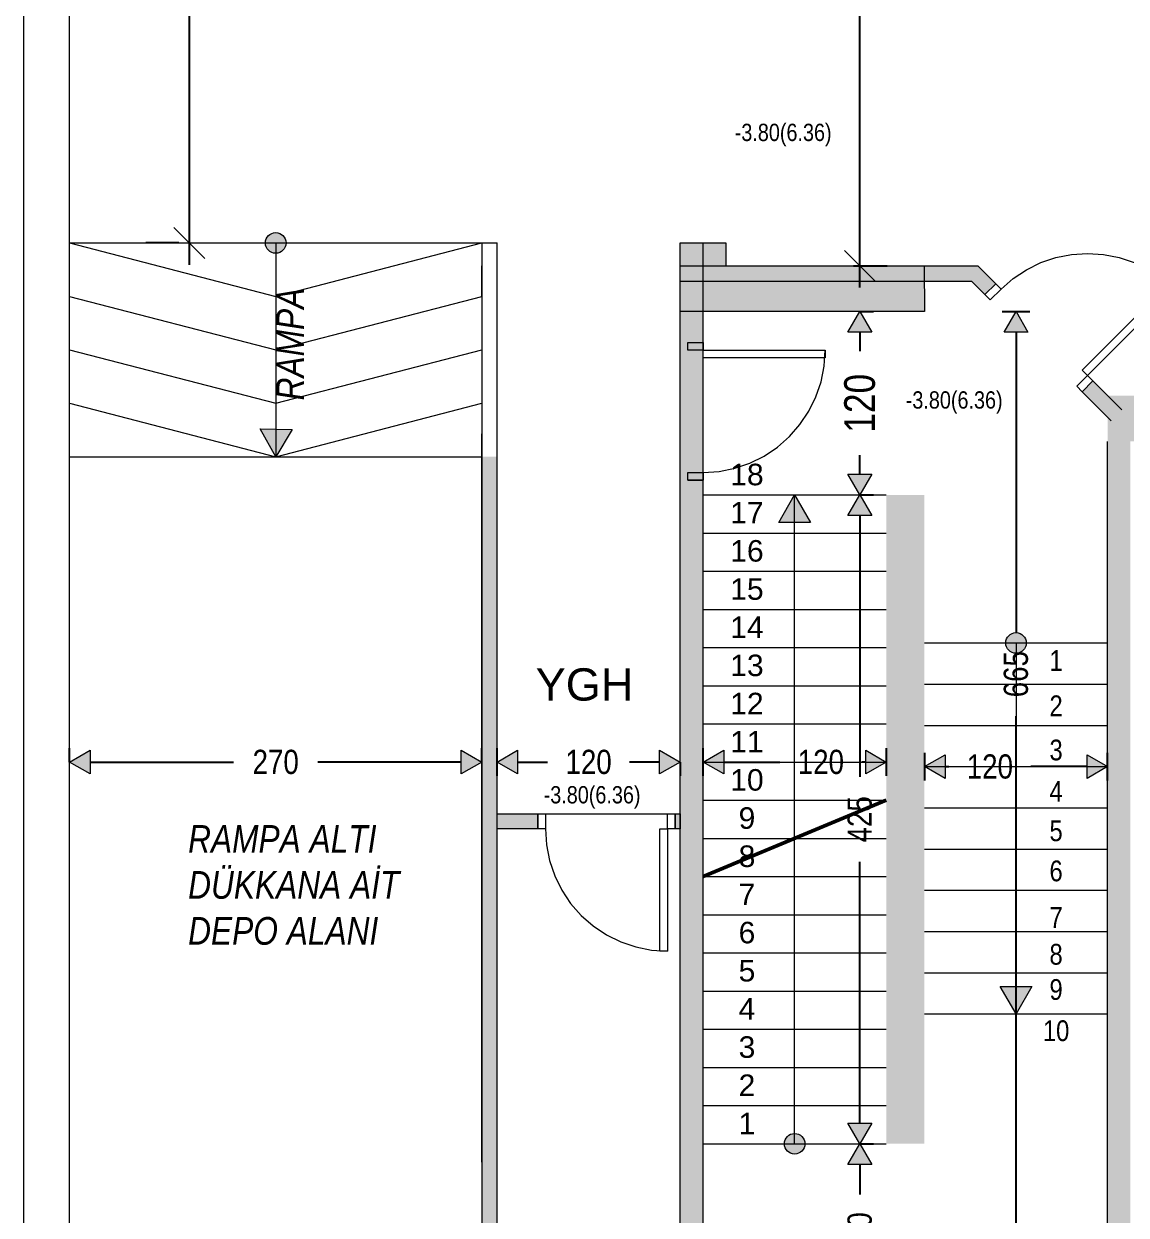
# Model space of a CAD drawing. Header units: millimetres. Extents: x 2975 to 4395, y 1592 to 4704.
# Drawn here: x 2975 to 3697, y 2370 to 3150 of the extents above; entities that cross this region are included whole.
import ezdxf

# ---------------------------------------------------------------- set-up
doc = ezdxf.new("R2010")
doc.units = ezdxf.units.MM
for name, color, linetype, lineweight in [('ALAN', 7, 'Continuous', 5), ('Duvar', 7, 'Continuous', 5), ('Genel', 7, 'Continuous', 5), ('Kapen', 7, 'Continuous', 5), ('Kolon', 7, 'Continuous', 5), ('Yazı', 7, 'Continuous', 5)]:
    doc.layers.add(name, color=color, linetype=linetype, lineweight=lineweight)
doc.layers.add('Cotation', color=1, linetype='Continuous', lineweight=5, true_color=0xff0000)
doc.layers.add('Kotlar', color=7, linetype='Continuous', lineweight=5, true_color=0xdd0806)
doc.styles.add('Arial', font='arial.ttf')
doc.styles.add('Arial Narrow', font='ARIALN.TTF')
doc.styles.add('Arial Narrow (italic)', font='ARIALNI.TTF')
doc.styles.get("Standard").update_dxf_attribs({"font": 'arial.ttf'})
doc.dimstyles.new('AEN', dxfattribs={"dimtxt": 20.137731, "dimasz": 20.203418, "dimexe": 18, "dimexo": 13.5, "dimgap": 4.5, "dimtad": 1, "dimdec": 1, "dimtxsty": 'Arial Narrow', "dimblk": 'VW_SLASH', "dimblk1": 'VW_SLASH', "dimblk2": 'VW_SLASH', "dimcen": 0, "dimdle": 18, "dimazin": 0, "dimtfac": 1, "dimtdec": 1, "dimtix": 1, "dimtmove": 0, "dimatfit": 0, "dimldrblk": 'VW_FILLEDARROW', "dimfxl": 1, "dimfrac": 2, "dimtolj": 1, "dimarcsym": 0})
doc.dimstyles.new('Arch 1', dxfattribs={"dimtxt": 20.137731, "dimasz": 20.203418, "dimexe": 28.575, "dimexo": 14.2875, "dimgap": 0.18, "dimtad": 1, "dimdec": 1, "dimtxsty": 'Arial Narrow', "dimblk": 'VW_SLASH', "dimblk1": 'VW_SLASH', "dimblk2": 'VW_SLASH', "dimcen": 0, "dimdle": 14.2875, "dimazin": 0, "dimtfac": 1, "dimtdec": 1, "dimtix": 1, "dimtmove": 0, "dimatfit": 0, "dimldrblk": 'VW_FILLEDARROW', "dimfxl": 1, "dimfrac": 2, "dimtolj": 1, "dimarcsym": 0})
doc.dimstyles.new('Ölçü 1', dxfattribs={"dimtxt": 20.137731, "dimasz": 13.506152, "dimexe": 9, "dimexo": 14.2875, "dimgap": 0, "dimtad": 0, "dimdec": 1, "dimtxsty": 'Arial Narrow', "dimblk": 'VW_FILLEDARROW-1', "dimblk1": 'VW_FILLEDARROW-1', "dimblk2": 'VW_FILLEDARROW-1', "dimcen": 0, "dimazin": 0, "dimtfac": 1, "dimtdec": 1, "dimtix": 1, "dimtmove": 0, "dimatfit": 0, "dimldrblk": 'VW_FILLEDARROW-2', "dimfxl": 9, "dimfxlon": 1, "dimfrac": 2, "dimtolj": 1, "dimarcsym": 0})

# ---------------------------------------------------------------- blocks, each defined once
blk = doc.blocks.new('Groupe-43-1')
at = {"layer": 'Yazı', "color": 7, "attachment_point": 1, "line_spacing_factor": 0.970891, "style": 'Arial'}
for s, insert, char_height in [('18', (-10732.91, 31.97, 1000), 14.096), ('17', (-10732.91, 6.97, 1000), 14.096), ('16', (-10732.91, -18.03, 1000), 14.096), ('15', (-10732.91, -43.03, 1000), 14.096), ('14', (-10732.91, -68.03, 1000), 14.096), ('13', (-10732.91, -93.03, 1000), 14.096), ('12', (-10732.91, -118.03, 1000), 14.096), ('11', (-10732.91, -143.03, 1000), 14.096), ('10', (-10732.91, -168.03, 1000), 14.096), ('9', (-10727.42, -193.03, 1000), 14.1), ('8', (-10727.42, -218.03, 1000), 14.1), ('7', (-10727.42, -243.03, 1000), 14.1), ('6', (-10727.42, -268.03, 1000), 14.1), ('5', (-10727.42, -293.03, 1000), 14.1), ('4', (-10727.42, -318.03, 1000), 14.1), ('3', (-10727.42, -343.03, 1000), 14.1), ('2', (-10727.42, -368.03, 1000), 14.1), ('1', (-10727.42, -393.03, 1000), 14.1)]:
    blk.add_mtext(s, dxfattribs=dict(at, insert=insert, char_height=char_height))
blk = doc.blocks.new('Groupe-69-1')
at = {"layer": 'Kapen', "color": 7, "lineweight": 5}
blk.add_line((0, -5, -1000), (0, 5, -1000), dxfattribs=at)
blk = doc.blocks.new('Groupe-70-1')
at = {"layer": 'Kapen', "color": 7, "lineweight": 5}
blk.add_line((90, -5, -1000), (90, 5, -1000), dxfattribs=at)
blk = doc.blocks.new('Groupe-71-1')
at = {"layer": 'Kapen', "flags": 128}
blk.add_lwpolyline([(85, 5), (84.32, 15.44), (82.27, 25.71), (78.91, 35.61), (74.28, 45), (68.47, 53.7), (61.57, 61.57), (53.7, 68.47), (45, 74.28), (35.61, 78.91), (25.71, 82.27), (15.44, 84.32), (5, 85)], dxfattribs=at)
for points in [[(5, 5), (5, 85), (10, 85), (10, 5)], [(0, 5), (5, 5), (5, -5), (0, -5)], [(85, 5), (90, 5), (90, -5), (85, -5)]]:
    blk.add_lwpolyline(points, close=True, dxfattribs=at)
at = {"layer": 'Kapen', "color": 7}
for name in ['Groupe-69-1', 'Groupe-70-1']:
    blk.add_blockref(name, (0, 0), dxfattribs=at)
blk = doc.blocks.new('NNA_IfcDoor (2D)-6')
at = {"layer": 'Kapen', "color": 7}
blk.add_blockref('Groupe-71-1', (0, 0), dxfattribs=at)
at = {"layer": 'Kapen', "color": 0, "flags": 1}
for tag in ['IFC_UUID', 'instanceID', 'prm0_name', 'prm0_type', 'prm0_value', 'prm1_name', 'prm1_type', 'prm1_value', 'prm2_name', 'prm2_type', 'prm2_value', 'prm3_name', 'prm3_type', 'prm3_value', 'prm4_name', 'prm4_type', 'prm4_value', 'prm5_name', 'prm5_type', 'prm5_value', 'prm6_name', 'prm6_type', 'prm6_value', 'prm7_name', 'prm7_type', 'prm7_value', 'prm8_name', 'prm8_type', 'prm8_value', 'prm9_name', 'prm9_type', 'prm9_value']:
    blk.add_attdef(tag, (-10566.04, 79.16), '', height=0.018, dxfattribs=at)
blk = doc.blocks.new('VW_FILLEDARROW-1')
at = {"linetype": 'Continuous', "lineweight": 0}
blk.add_hatch(color=0, dxfattribs=at).paths.add_polyline_path([(-1, 0.577), (0, 0), (-1, -0.577)])
at = {"color": 0, "lineweight": 5, "flags": 128}
blk.add_lwpolyline([(-1, 0.577), (0, 0), (-1, -0.577)], close=True, dxfattribs=at)
blk = doc.blocks.new('*D62')
at = {"layer": 'Cotation', "color": 0, "lineweight": -2, "transparency": 16777216}
for p, q in [((3420.22, 2657.54), (3420.22, 2675.54)), ((3540.25, 2675.54), (3540.25, 2657.54)), ((3433.73, 2666.54), (3470.54, 2666.54)), ((3526.74, 2666.54), (3524.23, 2666.54))]:
    blk.add_line(p, q, dxfattribs=at)
at = {"layer": 'Defpoints', "color": 0, "transparency": 16777216}
for p in [(3540.25, 2710.84), (3420.22, 2666.54), (3420.22, 2641.54)]:
    blk.add_point(p, dxfattribs=at)
at = {"layer": 'Cotation', "color": 0, "lineweight": -2, "transparency": 16777216, "xscale": 13.50615234375, "yscale": 13.50615234375, "zscale": 13.50615234375, "rotation": 180}
blk.add_blockref('VW_FILLEDARROW-1', (3420.22, 2666.54), dxfattribs=at)
at = {"layer": 'Cotation', "color": 0, "lineweight": -2, "transparency": 16777216, "xscale": 13.50615234375, "yscale": 13.50615234375, "zscale": 13.50615234375}
blk.add_blockref('VW_FILLEDARROW-1', (3540.25, 2666.54), dxfattribs=at)
at = {"layer": 'Cotation', "color": 0, "transparency": 16777216, "insert": (3497.39, 2666.54), "char_height": 15.858, "attachment_point": 5, "style": 'Arial Narrow'}
blk.add_mtext('\\A1;120', dxfattribs=at)
blk = doc.blocks.new('VW_FILLEDARROW-2')
at = {"linetype": 'Continuous', "lineweight": 0}
blk.add_hatch(color=0, dxfattribs=at).paths.add_polyline_path([(-1, 0.577), (0, 0), (-1, -0.577)])
at = {"color": 0, "lineweight": 5, "flags": 128}
blk.add_lwpolyline([(-1, 0.577), (0, 0), (-1, -0.577)], close=True, dxfattribs=at)
blk = doc.blocks.new('*D63')
at = {"layer": 'Cotation', "color": 0, "lineweight": -2, "transparency": 16777216}
for p, q in [((3522.89, 2416.54), (3531.89, 2416.54)), ((3522.89, 2403.04), (3522.89, 2383.39)), ((3522.89, 2310.05), (3522.89, 2329.7)), ((3522.89, 2296.54), (3531.89, 2296.54))]:
    blk.add_line(p, q, dxfattribs=at)
at = {"layer": 'Defpoints', "color": 0, "transparency": 16777216}
for p in [(3510.22, 2416.54), (3518.96, 2296.54), (3522.89, 2296.54)]:
    blk.add_point(p, dxfattribs=at)
at = {"layer": 'Cotation', "color": 0, "lineweight": -2, "transparency": 16777216, "xscale": 13.50615234375, "yscale": 13.50615234375, "zscale": 13.50615234375}
for p, rotation in [((3522.89, 2416.54), 90), ((3522.89, 2296.54), 270)]:
    blk.add_blockref('VW_FILLEDARROW-1', p, dxfattribs=dict(at, rotation=rotation))
at = {"layer": 'Cotation', "color": 0, "transparency": 16777216, "insert": (3522.89, 2356.54), "char_height": 15.858, "attachment_point": 5, "rotation": 90, "style": 'Arial Narrow'}
blk.add_mtext('\\A1;120', dxfattribs=at)
blk = doc.blocks.new('*D64')
at = {"layer": 'Cotation', "color": 0, "lineweight": -2, "transparency": 16777216}
for p, q in [((3522.89, 2841.54), (3531.89, 2841.54)), ((3522.89, 2828.04), (3522.89, 2656.83)), ((3522.89, 2430.05), (3522.89, 2601.26)), ((3522.89, 2416.54), (3531.89, 2416.54))]:
    blk.add_line(p, q, dxfattribs=at)
at = {"layer": 'Defpoints', "color": 0, "transparency": 16777216}
for p in [(3510.22, 2841.54), (3510.22, 2416.54), (3522.89, 2416.54)]:
    blk.add_point(p, dxfattribs=at)
at = {"layer": 'Cotation', "color": 0, "lineweight": -2, "transparency": 16777216, "xscale": 13.50615234375, "yscale": 13.50615234375, "zscale": 13.50615234375}
for p, rotation in [((3522.89, 2841.54), 90), ((3522.89, 2416.54), 270)]:
    blk.add_blockref('VW_FILLEDARROW-1', p, dxfattribs=dict(at, rotation=rotation))
at = {"layer": 'Cotation', "color": 0, "transparency": 16777216, "insert": (3522.89, 2629.04), "char_height": 15.858, "attachment_point": 5, "rotation": 90, "style": 'Arial Narrow'}
blk.add_mtext('\\A1;425', dxfattribs=at)
blk = doc.blocks.new('*D65')
at = {"layer": 'Cotation', "color": 0, "lineweight": -2, "transparency": 16777216}
for p, q in [((3522.89, 2961.54), (3531.89, 2961.54)), ((3522.89, 2948.04), (3522.89, 2935.63)), ((3522.89, 2855.05), (3522.89, 2867.45)), ((3522.89, 2841.54), (3531.89, 2841.54))]:
    blk.add_line(p, q, dxfattribs=at)
at = {"layer": 'Defpoints', "color": 0, "transparency": 16777216}
for p in [(3518.96, 2961.54), (3522.89, 2961.54), (3510.22, 2841.54)]:
    blk.add_point(p, dxfattribs=at)
at = {"layer": 'Cotation', "color": 0, "lineweight": -2, "transparency": 16777216, "xscale": 13.50615234375, "yscale": 13.50615234375, "zscale": 13.50615234375}
for p, rotation in [((3522.89, 2961.54), 90), ((3522.89, 2841.54), 270)]:
    blk.add_blockref('VW_FILLEDARROW-1', p, dxfattribs=dict(at, rotation=rotation))
at = {"layer": 'Cotation', "color": 0, "transparency": 16777216, "insert": (3522.89, 2901.54), "char_height": 20.138, "attachment_point": 5, "rotation": 90, "style": 'Arial Narrow'}
blk.add_mtext('\\A1;120', dxfattribs=at)
blk = doc.blocks.new('*D68')
at = {"layer": 'Cotation', "color": 0, "lineweight": -2, "transparency": 16777216}
for p, q in [((3285.22, 2657.54), (3285.22, 2675.54)), ((3298.73, 2666.54), (3318.38, 2666.54)), ((3391.72, 2666.54), (3372.07, 2666.54)), ((3405.22, 2666.54), (3405.22, 2657.54))]:
    blk.add_line(p, q, dxfattribs=at)
at = {"layer": 'Defpoints', "color": 0, "transparency": 16777216}
for p in [(3405.22, 2673.44), (3285.22, 2666.54), (3285.22, 2642.99)]:
    blk.add_point(p, dxfattribs=at)
at = {"layer": 'Cotation', "color": 0, "lineweight": -2, "transparency": 16777216, "xscale": 13.50615234375, "yscale": 13.50615234375, "zscale": 13.50615234375, "rotation": 180}
blk.add_blockref('VW_FILLEDARROW-1', (3285.22, 2666.54), dxfattribs=at)
at = {"layer": 'Cotation', "color": 0, "lineweight": -2, "transparency": 16777216, "xscale": 13.50615234375, "yscale": 13.50615234375, "zscale": 13.50615234375}
blk.add_blockref('VW_FILLEDARROW-1', (3405.22, 2666.54), dxfattribs=at)
at = {"layer": 'Cotation', "color": 0, "transparency": 16777216, "insert": (3345.22, 2666.54), "char_height": 15.858, "attachment_point": 5, "style": 'Arial Narrow'}
blk.add_mtext('\\A1;120', dxfattribs=at)
blk = doc.blocks.new('*D73')
at = {"layer": 'Cotation', "color": 0, "lineweight": -2, "transparency": 16777216}
for p, q in [((3616.24, 2961.54), (3634.24, 2961.54)), ((3625.24, 2948.04), (3625.24, 2751.65)), ((3625.24, 2310.05), (3625.24, 2696.52)), ((3616.24, 2296.54), (3634.24, 2296.54))]:
    blk.add_line(p, q, dxfattribs=at)
at = {"layer": 'Defpoints', "color": 0, "transparency": 16777216}
for p in [(3559.01, 2961.54), (3595.22, 2296.54), (3625.24, 2296.54)]:
    blk.add_point(p, dxfattribs=at)
at = {"layer": 'Cotation', "color": 0, "lineweight": -2, "transparency": 16777216, "xscale": 13.50615234375, "yscale": 13.50615234375, "zscale": 13.50615234375}
for p, rotation in [((3625.24, 2961.54), 90), ((3625.24, 2296.54), 270)]:
    blk.add_blockref('VW_FILLEDARROW-1', p, dxfattribs=dict(at, rotation=rotation))
at = {"layer": 'Cotation', "color": 0, "transparency": 16777216, "insert": (3625.24, 2724.09), "char_height": 15.858, "attachment_point": 5, "rotation": 90, "style": 'Arial Narrow'}
blk.add_mtext('\\A1;665', dxfattribs=at)
blk = doc.blocks.new('*D74')
at = {"layer": 'Cotation', "color": 0, "lineweight": -2, "transparency": 16777216}
for p, q in [((3565.25, 2672.54), (3565.25, 2654.54)), ((3685.27, 2654.54), (3685.27, 2672.54)), ((3578.75, 2663.54), (3581.26, 2663.54)), ((3671.76, 2663.54), (3634.95, 2663.54))]:
    blk.add_line(p, q, dxfattribs=at)
at = {"layer": 'Defpoints', "color": 0, "transparency": 16777216}
for p in [(3565.25, 2698.84), (3685.27, 2663.54), (3685.27, 2629.54)]:
    blk.add_point(p, dxfattribs=at)
at = {"layer": 'Cotation', "color": 0, "lineweight": -2, "transparency": 16777216, "xscale": 13.50615234375, "yscale": 13.50615234375, "zscale": 13.50615234375, "rotation": 180}
blk.add_blockref('VW_FILLEDARROW-1', (3565.25, 2663.54), dxfattribs=at)
at = {"layer": 'Cotation', "color": 0, "lineweight": -2, "transparency": 16777216, "xscale": 13.50615234375, "yscale": 13.50615234375, "zscale": 13.50615234375}
blk.add_blockref('VW_FILLEDARROW-1', (3685.27, 2663.54), dxfattribs=at)
at = {"layer": 'Cotation', "color": 0, "transparency": 16777216, "insert": (3608.1, 2663.54), "char_height": 15.858, "attachment_point": 5, "style": 'Arial Narrow'}
blk.add_mtext('\\A1;120', dxfattribs=at)
blk = doc.blocks.new('*D76')
at = {"layer": 'Cotation', "color": 0, "lineweight": -2, "transparency": 16777216}
for p, q in [((3005.22, 2666.54), (3005.22, 2675.54)), ((3275.22, 2666.54), (3275.22, 2675.54)), ((3018.73, 2666.54), (3112.66, 2666.54)), ((3261.72, 2666.54), (3167.79, 2666.54))]:
    blk.add_line(p, q, dxfattribs=at)
at = {"layer": 'Defpoints', "color": 0, "transparency": 16777216}
for p in [(3005.22, 2666.54), (3005.22, 2654.04), (3275.22, 2654.04)]:
    blk.add_point(p, dxfattribs=at)
at = {"layer": 'Cotation', "color": 0, "lineweight": -2, "transparency": 16777216, "xscale": 13.50615234375, "yscale": 13.50615234375, "zscale": 13.50615234375, "rotation": 180}
blk.add_blockref('VW_FILLEDARROW-1', (3005.22, 2666.54), dxfattribs=at)
at = {"layer": 'Cotation', "color": 0, "lineweight": -2, "transparency": 16777216, "xscale": 13.50615234375, "yscale": 13.50615234375, "zscale": 13.50615234375}
blk.add_blockref('VW_FILLEDARROW-1', (3275.22, 2666.54), dxfattribs=at)
at = {"layer": 'Cotation', "color": 0, "transparency": 16777216, "insert": (3140.22, 2666.54), "char_height": 15.858, "attachment_point": 5, "style": 'Arial Narrow'}
blk.add_mtext('\\A1;270', dxfattribs=at)
blk = doc.blocks.new('VW_SLASH')
at = {"color": 0, "linetype": 'ByBlock', "lineweight": -2}
blk.add_line((0.707, 0), (-1, 0), dxfattribs=at)
at = {"color": 0, "lineweight": 20, "flags": 128}
blk.add_lwpolyline([(0.5, 0.5), (-0.5, -0.5)], dxfattribs=at)
blk = doc.blocks.new('*D77')
at = {"layer": 'Defpoints', "color": 0, "transparency": 16777216}
for p in [(3522.89, 4674.44), (3539.01, 4674.44), (3505.22, 2991.55)]:
    blk.add_point(p, dxfattribs=at)
at = {"layer": 'Kotlar', "color": 0, "lineweight": -2, "transparency": 16777216}
for p, q in [((3525.51, 4674.44), (3504.89, 4674.44)), ((3522.89, 4654.23), (3522.89, 3894.21)), ((3522.89, 3011.75), (3522.89, 3771.77)), ((3518.72, 2991.55), (3540.89, 2991.55))]:
    blk.add_line(p, q, dxfattribs=at)
at = {"layer": 'Kotlar', "color": 0, "lineweight": -2, "transparency": 16777216, "xscale": 20.20341796875, "yscale": 20.20341796875, "zscale": 20.20341796875}
for p, rotation in [((3522.89, 4674.44), 90), ((3522.89, 2991.55), 270)]:
    blk.add_blockref('VW_SLASH', p, dxfattribs=dict(at, rotation=rotation))
at = {"layer": 'Kotlar', "color": 0, "transparency": 16777216, "insert": (3522.89, 3832.99), "char_height": 27.186, "attachment_point": 5, "rotation": 90, "style": 'Arial'}
blk.add_mtext('\\A1;1683', dxfattribs=at)
blk = doc.blocks.new('VW_FILLEDARROW')
at = {"linetype": 'Continuous', "lineweight": 0}
blk.add_hatch(color=0, dxfattribs=at).paths.add_polyline_path([(-1.414, 0.379), (0, 0), (-1.414, -0.379)])
at = {"color": 0, "lineweight": 5, "flags": 128}
blk.add_lwpolyline([(-1.414, 0.379), (0, 0), (-1.414, -0.379)], close=True, dxfattribs=at)
blk = doc.blocks.new('*D94')
at = {"layer": 'Defpoints', "color": 0, "linetype": 'Continuous', "transparency": 16777216}
for p in [(3004.87, 4124.44), (3083.67, 4124.44), (3091.09, 3006.54)]:
    blk.add_point(p, dxfattribs=at)
at = {"layer": 'Kotlar', "color": 0, "linetype": 'Continuous', "lineweight": -2, "transparency": 16777216}
for p, q in [((3019.16, 4124.44), (3112.25, 4124.44)), ((3083.67, 4104.23), (3083.67, 3612.98)), ((3083.67, 3026.75), (3083.67, 3518)), ((3076.81, 3006.54), (3055.1, 3006.54))]:
    blk.add_line(p, q, dxfattribs=at)
at = {"layer": 'Kotlar', "color": 0, "linetype": 'Continuous', "lineweight": -2, "transparency": 16777216, "xscale": 20.20341796875, "yscale": 20.20341796875, "zscale": 20.20341796875}
for p, rotation in [((3083.67, 4124.44), 90), ((3083.67, 3006.54), 270)]:
    blk.add_blockref('VW_SLASH', p, dxfattribs=dict(at, rotation=rotation))
at = {"layer": 'Kotlar', "color": 0, "linetype": 'Continuous', "lineweight": 9, "transparency": 16777216, "insert": (3083.67, 3565.49), "char_height": 37.003, "attachment_point": 5, "rotation": 90, "style": 'Arial Narrow'}
blk.add_mtext('\\A1;1118', dxfattribs=at)
blk = doc.blocks.new('Groupe-72-1')
at = {"layer": 'ALAN', "color": 7, "lineweight": 5}
blk.add_line((0, -5, -1000), (0, 5, -1000), dxfattribs=at)
blk = doc.blocks.new('Groupe-73-1')
at = {"layer": 'ALAN', "color": 7, "lineweight": 5}
blk.add_line((90, -5, -1000), (90, 5, -1000), dxfattribs=at)
blk = doc.blocks.new('Groupe-74-1')
at = {"layer": 'Kapen', "flags": 128}
blk.add_lwpolyline([(85, 5), (84.32, 15.44), (82.27, 25.71), (78.91, 35.61), (74.28, 45), (68.47, 53.7), (61.57, 61.57), (53.7, 68.47), (45, 74.28), (35.61, 78.91), (25.71, 82.27), (15.44, 84.32), (5, 85)], dxfattribs=at)
for points in [[(5, 5), (5, 85), (10, 85), (10, 5)], [(0, 5), (5, 5), (5, -5), (0, -5)], [(85, 5), (90, 5), (90, -5), (85, -5)]]:
    blk.add_lwpolyline(points, close=True, dxfattribs=at)
at = {"layer": 'ALAN', "color": 7}
for name in ['Groupe-72-1', 'Groupe-73-1']:
    blk.add_blockref(name, (0, 0), dxfattribs=at)
blk = doc.blocks.new('NNA_IfcDoor (2D)-7')
at = {"layer": 'ALAN', "color": 7}
blk.add_blockref('Groupe-74-1', (0, 0), dxfattribs=at)
at = {"layer": 'ALAN', "color": 0, "flags": 1}
for tag in ['IFC_UUID', 'instanceID', 'prm0_name', 'prm0_type', 'prm0_value', 'prm1_name', 'prm1_type', 'prm1_value', 'prm2_name', 'prm2_type', 'prm2_value', 'prm3_name', 'prm3_type', 'prm3_value', 'prm4_name', 'prm4_type', 'prm4_value', 'prm5_name', 'prm5_type', 'prm5_value', 'prm6_name', 'prm6_type', 'prm6_value', 'prm7_name', 'prm7_type', 'prm7_value', 'prm8_name', 'prm8_type', 'prm8_value', 'prm9_name', 'prm9_type', 'prm9_value']:
    blk.add_attdef(tag, (-10864.11, -623.41), '', height=0.018, dxfattribs=at)

msp = doc.modelspace()

# ---------------------------------------------------------------- hatches: boundary and pattern name
at = {"layer": 'Duvar'}
h = msp.add_hatch(color=256, dxfattribs=at)
h.dxf.hatch_style = 1
h.paths.add_polyline_path([(3311.91, 2622.71), (3311.91, 2632.71), (3285.22, 2632.71), (3285.22, 2622.71)])
h = msp.add_hatch(color=256, dxfattribs=at)
h.dxf.hatch_style = 1
h.paths.add_polyline_path([(3405.22, 2632.71), (3401.91, 2632.71), (3401.91, 2622.71), (3405.22, 2622.71)])
at = {"layer": 'Genel', "linetype": 'Continuous', "lineweight": 0}
h = msp.add_hatch(color=7, dxfattribs=at)
edge = h.paths.add_edge_path()
edge.add_arc((3140.24, 3006.54), 6.75, 0, 360)
for points in [[(3150.93, 2884.36), (3140.23, 2866.54), (3130.15, 2884.72)], [(3469.83, 2823.54), (3480.22, 2841.54), (3490.62, 2823.54)], [(3635.63, 2519.54), (3625.24, 2501.54), (3614.85, 2519.54)]]:
    msp.add_hatch(color=7, dxfattribs=at).paths.add_polyline_path(points)
h = msp.add_hatch(color=7, dxfattribs=at)
edge = h.paths.add_edge_path()
edge.add_arc((3625.24, 2744.54), 6.75, 0, 360)
h = msp.add_hatch(color=7, dxfattribs=at)
edge = h.paths.add_edge_path()
edge.add_arc((3480.22, 2416.54), 6.75, 0, 360)
at = {"layer": 'Kolon', "linetype": 'Continuous', "lineweight": 0}
msp.add_hatch(color=7, dxfattribs=at).paths.add_polyline_path([(3405.22, 3006.54), (3435.22, 3006.54), (3435.22, 2991.54), (3565.01, 2991.54), (3565.22, 2961.54), (3405.22, 2961.54)])

# ---------------------------------------------------------------- linework, layer by layer
at = {"layer": 'ALAN', "color": 7, "linetype": 'Continuous', "lineweight": 9, "flags": 128}
msp.add_lwpolyline([(3005.22, 2296.54), (3005.22, 2866.54), (3275.22, 2866.54), (3275.22, 2296.54), (3014.88, 2296.54)], dxfattribs=at)
at = {"layer": 'ALAN', "color": 7, "linetype": 'Continuous', "lineweight": 9}
msp.add_lwpolyline([(3285.22, 2296.54), (3285.22, 2822.71)], dxfattribs=at)
at = {"layer": 'Duvar'}
for p, q in [((3275.24, 3006.54, 1000), (3285.22, 3006.54, -1000)), ((3285.22, 2404.44, -1000), (3285.22, 3006.54, -1000)), ((3405.22, 2296.54, -1000), (3405.22, 3006.54, -1000)), ((3420.22, 2296.54, -1000), (3420.22, 3006.54, -1000)), ((3275.22, 2971.54, -1000), (3275.22, 2991.54, -1000)), ((3405.25, 2991.54, 1000), (3600.23, 2991.54, -1000)), ((3600.23, 2991.54, -1000), (3611.94, 2979.83, -1000)), ((3405.25, 2981.54, 1000), (3596.08, 2981.54, -1000)), ((3596.08, 2981.54, -1000), (3604.87, 2972.75, -1000)), ((3675.58, 2916.19, -1000), (3694.6, 2897.16, -1000)), ((3668.51, 2909.12, -1000), (3687.53, 2890.09, -1000)), ((3275.22, 2404.44, -1000), (3275.22, 2881.54, -1000)), ((3685.22, 2296.54, -1000), (3685.22, 2876.54, -1000)), ((3285.22, 2632.71, 1000), (3405.25, 2632.71, 1000))]:
    msp.add_line(p, q, dxfattribs=at)
at = {"layer": 'Duvar', "elevation": 1000}
for points in [[(3285.22, 2632.71), (3311.91, 2632.71), (3311.91, 2622.71), (3285.22, 2622.71)], [(3401.91, 2632.71), (3405.22, 2632.71), (3405.22, 2622.71), (3401.91, 2622.71)]]:
    msp.add_lwpolyline(points, close=True, dxfattribs=at)
at = {"layer": 'Duvar', "color": 7}
for points in [[(3420.22, 2296.54, -1000), (3405.22, 2296.54, -1000), (3420.22, 3006.54, -1000), (3405.22, 3006.54, -1000)], [(3405.25, 2981.54, 1000), (3405.25, 2991.54, 1000), (3596.08, 2981.54, 1000), (3600.23, 2991.54, 1000)], [(3596.08, 2981.54, -1000), (3600.23, 2991.54, -1000), (3604.87, 2972.75, -1000), (3611.94, 2979.83, -1000)], [(3668.51, 2909.12, -1000), (3675.58, 2916.19, -1000), (3687.53, 2890.09, -1000), (3694.6, 2897.16, -1000)], [(3685.22, 2876.54, -1000), (3685.22, 2286.54, -1000), (3700.22, 2876.54, -1000), (3700.22, 2286.54, -1000)], [(3285.22, 2314.44, -1000), (3275.22, 2314.31, -1000), (3285.22, 2866.54, -1000), (3275.22, 2866.54, -1000)]]:
    msp.add_solid(points, dxfattribs=at)
at = {"layer": 'Genel'}
for p, q in [((3140.24, 3006.54, 1000), (3140.23, 2866.54, 1000)), ((3420.22, 2841.54, 1000), (3540.22, 2841.54, 1000)), ((3480.22, 2416.54, 1000), (3480.22, 2841.54, 1000)), ((3420.22, 2816.54, 1000), (3540.22, 2816.54, 1000)), ((3420.22, 2791.54, 1000), (3540.22, 2791.54, 1000)), ((3420.22, 2766.54, 1000), (3540.22, 2766.54, 1000)), ((3420.22, 2741.54, 1000), (3540.22, 2741.54, 1000)), ((3565.24, 2744.54, 1000), (3685.24, 2744.54, 1000)), ((3625.24, 2744.54, 1000), (3625.24, 2501.54, 1000)), ((3420.22, 2716.54, 1000), (3540.22, 2716.54, 1000)), ((3565.24, 2717.54, 1000), (3685.24, 2717.54, 1000)), ((3420.22, 2691.54, 1000), (3540.22, 2691.54, 1000)), ((3565.24, 2690.54, 1000), (3685.24, 2690.54, 1000)), ((3420.22, 2666.54, 1000), (3540.22, 2666.54, 1000)), ((3565.24, 2663.54, 1000), (3685.24, 2663.54, 1000)), ((3420.22, 2641.54, 1000), (3540.22, 2641.54, 1000)), ((3565.24, 2636.54, 1000), (3685.24, 2636.54, 1000)), ((3420.22, 2616.54, 1000), (3540.22, 2616.54, 1000)), ((3565.24, 2609.54, 1000), (3685.24, 2609.54, 1000)), ((3420.22, 2591.54, 1000), (3540.22, 2591.54, 1000)), ((3565.24, 2582.54, 1000), (3685.24, 2582.54, 1000)), ((3420.22, 2566.54, 1000), (3540.22, 2566.54, 1000)), ((3565.24, 2555.54, 1000), (3685.24, 2555.54, 1000)), ((3420.22, 2541.54, 1000), (3540.22, 2541.54, 1000)), ((3565.24, 2528.54, 1000), (3685.24, 2528.54, 1000)), ((3420.22, 2516.54, 1000), (3540.22, 2516.54, 1000)), ((3565.24, 2501.54, 1000), (3685.24, 2501.54, 1000)), ((3420.22, 2491.54, 1000), (3540.22, 2491.54, 1000)), ((3420.22, 2466.54, 1000), (3540.22, 2466.54, 1000)), ((3420.22, 2441.54, 1000), (3540.22, 2441.54, 1000)), ((3420.22, 2416.54, 1000), (3540.22, 2416.54, 1000))]:
    msp.add_line(p, q, dxfattribs=at)
at = {"layer": 'Genel', "color": 7}
msp.add_line((3275.22, 2831.54, 1000), (3275.24, 2831.54, 1000), dxfattribs=at)
at = {"layer": 'Genel', "lineweight": 50}
msp.add_line((3420.22, 2591.54, 1000), (3540.22, 2641.54, 1000), dxfattribs=at)
at = {"layer": 'Genel', "flags": 128}
msp.add_lwpolyline([(3005.24, 3006.54), (3275.24, 3006.54), (3275.24, 2296.54), (3005.24, 2296.54)], close=True, dxfattribs=at)
at = {"layer": 'Genel', "color": 7, "flags": 128}
for points in [[(3005.24, 3006.54), (3140.23, 2971.54), (3275.24, 3006.54)], [(3005.24, 2971.54), (3140.23, 2936.54), (3275.24, 2971.54)], [(3005.24, 2936.54), (3140.23, 2901.54), (3275.24, 2936.54)], [(3005.24, 2901.54), (3140.23, 2866.54), (3275.24, 2901.54)]]:
    msp.add_lwpolyline(points, dxfattribs=at)
at = {"layer": 'Genel', "color": 7, "lineweight": 5, "flags": 128}
for points in [[(3150.93, 2884.36), (3140.23, 2866.54), (3130.15, 2884.72)], [(3469.83, 2823.54), (3480.22, 2841.54), (3490.62, 2823.54)], [(3635.63, 2519.54), (3625.24, 2501.54), (3614.85, 2519.54)]]:
    msp.add_lwpolyline(points, close=True, dxfattribs=at)
at = {"layer": 'Genel'}
for centre in [(3140.24, 3006.54, 1000), (3625.24, 2744.54, 1000), (3480.22, 2416.54, 1000)]:
    msp.add_circle(centre, 6.75, dxfattribs=at)
at = {"layer": 'Kolon', "color": 7}
for p, q in [((2975.22, 1591.54, -1000), (2975.22, 4704.44, -1000)), ((3005.22, 2171.54, -1000), (3005.22, 4674.44, -1000))]:
    msp.add_line(p, q, dxfattribs=at)
at = {"layer": 'Kolon', "flags": 128}
msp.add_lwpolyline([(3405.22, 3006.54), (3435.22, 3006.54), (3435.22, 2991.54), (3565.01, 2991.54), (3565.22, 2961.54), (3405.22, 2961.54)], close=True, dxfattribs=at)
at = {"layer": 'Kolon', "color": 7}
for points in [[(3685.25, 2876.54, 1000), (3830.25, 2876.54, 1000), (3685.25, 2906.54, 1000), (3830.25, 2906.54, 1000)], [(3540.25, 2416.54, 1000), (3565.25, 2416.54, 1000), (3540.25, 2841.54, 1000), (3565.25, 2841.54, 1000)]]:
    msp.add_solid(points, dxfattribs=at)

# ---------------------------------------------------------------- block references
at = {"layer": 'ALAN', "color": 7}
for p, rotation in [((3415.22, 2941.26), 270), ((3401.91, 2627.71, 2000), 180)]:
    msp.add_blockref('NNA_IfcDoor (2D)-7', p, dxfattribs=dict(at, rotation=rotation))
at = {"layer": 'Kapen', "xscale": -1, "rotation": 315.0000000000003}
msp.add_blockref('NNA_IfcDoor (2D)-6', (3672.05, 2912.65, 1000), dxfattribs=at)
at = {"layer": 'Kotlar', "color": 7}
msp.add_blockref('Groupe-43-1', (14170.92, 2829.95), dxfattribs=at)

# ---------------------------------------------------------------- texts
at = {"layer": 'Genel', "attachment_point": 2, "line_spacing_factor": 0.996218, "style": 'Arial Narrow'}
for s, insert, char_height in [('1', (3651.5, 2739.87, 1000), 13.59), ('2', (3651.5, 2710.17, 1000), 13.59), ('3', (3651.5, 2681.24, 1000), 13.59), ('4', (3651.5, 2654.15, 1000), 13.59), ('5', (3651.5, 2628.31, 1000), 13.59), ('6', (3651.5, 2602.03, 1000), 13.59), ('7', (3651.5, 2571.51, 1000), 13.59), ('8', (3651.5, 2547.44, 1000), 13.59), ('9', (3651.5, 2524.37, 1000), 13.59), ('10', (3651.5, 2497.37, 1000), 13.593)]:
    msp.add_mtext(s, dxfattribs=dict(at, insert=insert, char_height=char_height))
at = {"layer": 'Yazı', "color": 5, "true_color": 0x0000ff, "char_height": 11.3275, "attachment_point": 1, "line_spacing_factor": 0.996218, "style": 'Arial Narrow'}
for insert in [(3440.95, 3084.61, 1000), (3553, 2909.37, 1000), (3315.77, 2650.79, 1000)]:
    msp.add_mtext('-3.80(6.36)', dxfattribs=dict(at, insert=insert))
at = {"layer": 'Yazı', "insert": (3140.75, 2903.4, 1000), "char_height": 18.124, "attachment_point": 1, "rotation": 90, "line_spacing_factor": 0.996218, "style": 'Arial Narrow (italic)'}
msp.add_mtext('RAMPA', dxfattribs=at)
at = {"layer": 'Yazı', "attachment_point": 1}
for s, insert, char_height, line_spacing_factor, style in [('YGH ', (3310.54, 2727.94, 1000), 21.158, 0.970891, 'Arial'), ('RAMPA ALTI\\PDÜKKANA AİT\\PDEPO ALANI', (3082.86, 2625.24, 1000), 18.124, 0.996218, 'Arial Narrow (italic)')]:
    msp.add_mtext(s, dxfattribs=dict(at, insert=insert, char_height=char_height, line_spacing_factor=line_spacing_factor, style=style))

# ---------------------------------------------------------------- dimensions: what is measured, and where the dimension line sits
at = {"layer": 'Cotation'}
for base, p1, p2, override, picture, middle in [((3522.89, 2961.54, 1000), (3510.22, 2841.54, 1000), (3518.96, 2961.54, 1000), {"dimgap": 16.651111, "dimtad": 1, "dimdec": 0, "dimpost": '<>', "dimtxsty": 'Arial Narrow', "dimtmove": 2}, '*D65', (3522.89, 2901.54, 1000)), ((3625.24, 2296.54, 1000), (3559.01, 2961.54, 1000), (3595.22, 2296.54, 1000), {"dimtxt": 15.858464, "dimgap": 13.11275, "dimtad": 1, "dimdec": 0, "dimpost": '<>', "dimtxsty": 'Arial Narrow', "dimtmove": 2}, '*D73', (3625.24, 2724.09, 1000)), ((3522.89, 2416.54, 1000), (3510.22, 2841.54, 1000), (3510.22, 2416.54, 1000), {"dimtxt": 15.858464, "dimgap": 13.11275, "dimtad": 1, "dimdec": 0, "dimpost": '<>', "dimtxsty": 'Arial Narrow', "dimtmove": 2}, '*D64', (3522.89, 2629.04, 1000)), ((3522.89, 2296.54, 1000), (3510.22, 2416.54, 1000), (3518.96, 2296.54, 1000), {"dimtxt": 15.858464, "dimgap": 13.11275, "dimtad": 1, "dimdec": 0, "dimpost": '<>', "dimtxsty": 'Arial Narrow', "dimtmove": 2}, '*D63', (3522.89, 2356.54, 1000))]:
    dim = msp.add_linear_dim(base=base, p1=p1, p2=p2, angle=270, dimstyle='Ölçü 1', override=override, dxfattribs=at)
    dim.commit()
    dim.dimension.update_dxf_attribs({"geometry": picture, "text_midpoint": middle, "dimtype": 160})
for base, p1, p2, picture, middle in [((3420.22, 2666.54, 1000), (3540.25, 2710.84, 1000), (3420.22, 2641.54, 1000), '*D62', (3497.39, 2666.54, 1000)), ((3685.27, 2663.54, 1000), (3565.25, 2698.84, 1000), (3685.27, 2629.54, 1000), '*D74', (3608.1, 2663.54, 1000)), ((3005.22, 2666.54, 1000), (3275.22, 2654.04, 1000), (3005.22, 2654.04, 1000), '*D76', (3140.22, 2666.54, 1000)), ((3285.22, 2666.54, 1000), (3405.22, 2673.44, 1000), (3285.22, 2642.99, 1000), '*D68', (3345.22, 2666.54, 1000))]:
    dim = msp.add_linear_dim(base=base, p1=p1, p2=p2, dimstyle='Ölçü 1', override={"dimtxt": 15.858464, "dimgap": 13.11275, "dimtad": 1, "dimdec": 0, "dimpost": '<>', "dimtxsty": 'Arial Narrow', "dimtmove": 2}, dxfattribs=at)
    dim.commit()
    dim.dimension.update_dxf_attribs({"geometry": picture, "text_midpoint": middle, "dimtype": 160})
at = {"layer": 'Kotlar'}
dim = msp.add_linear_dim(base=(3522.89, 4674.44, 1000), p1=(3505.22, 2991.55, 1000), p2=(3539.01, 4674.44, 1000), angle=270, dimstyle='AEN', override={"dimtxt": 27.185938, "dimgap": 21.9075, "dimdec": 0, "dimpost": '<>', "dimtxsty": 'Arial', "dimtmove": 2}, dxfattribs=at)
dim.commit()
dim.dimension.update_dxf_attribs({"geometry": '*D77', "text_midpoint": (3522.89, 3832.99, 1000), "dimtype": 160})
at = {"layer": 'Kotlar', "color": 1, "linetype": 'Continuous', "lineweight": 9, "true_color": 0xff0000}
dim = msp.add_linear_dim(base=(3083.67, 4124.44, 1000), p1=(3091.09, 3006.54, 1000), p2=(3004.87, 4124.44, 1000), angle=270, dimstyle='Arch 1', override={"dimtxt": 37.003094, "dimgap": 3.571875, "dimtad": 0, "dimdec": 0, "dimpost": '<>', "dimtxsty": 'Arial Narrow'}, dxfattribs=at)
dim.commit()
dim.dimension.update_dxf_attribs({"geometry": '*D94', "text_midpoint": (3083.67, 3565.49, 1000)})

doc.saveas('drawing.dxf')
